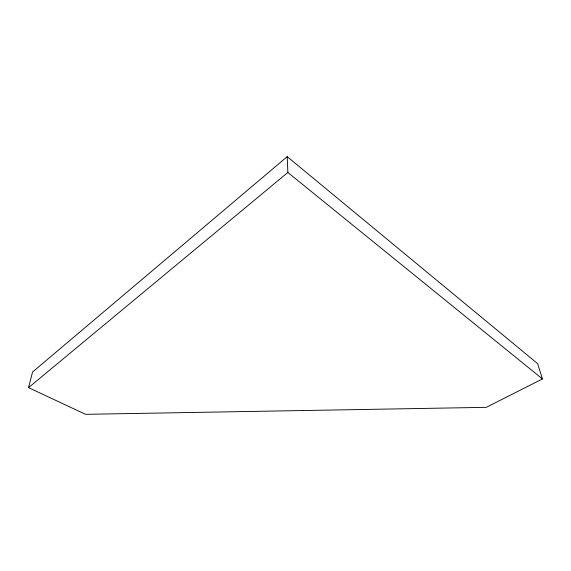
<?xml version="1.0" encoding="UTF-8"?>
<svg xmlns="http://www.w3.org/2000/svg" width="571" height="571" viewBox="0 0 571 571"><rect width="100%" height="100%" fill="white"/><g stroke="black" fill="none" stroke-linecap="round" stroke-linejoin="round"><path stroke-width="0.86" d="M28.55 387.638L32.54 372.028L287.213 156.668L537.632 363.663L542.45 378.958L486.271 407.337L85.55 414.332L28.55 387.638L287.848 172.463L287.213 156.668M287.848 172.463L542.45 378.958"/></g></svg>
